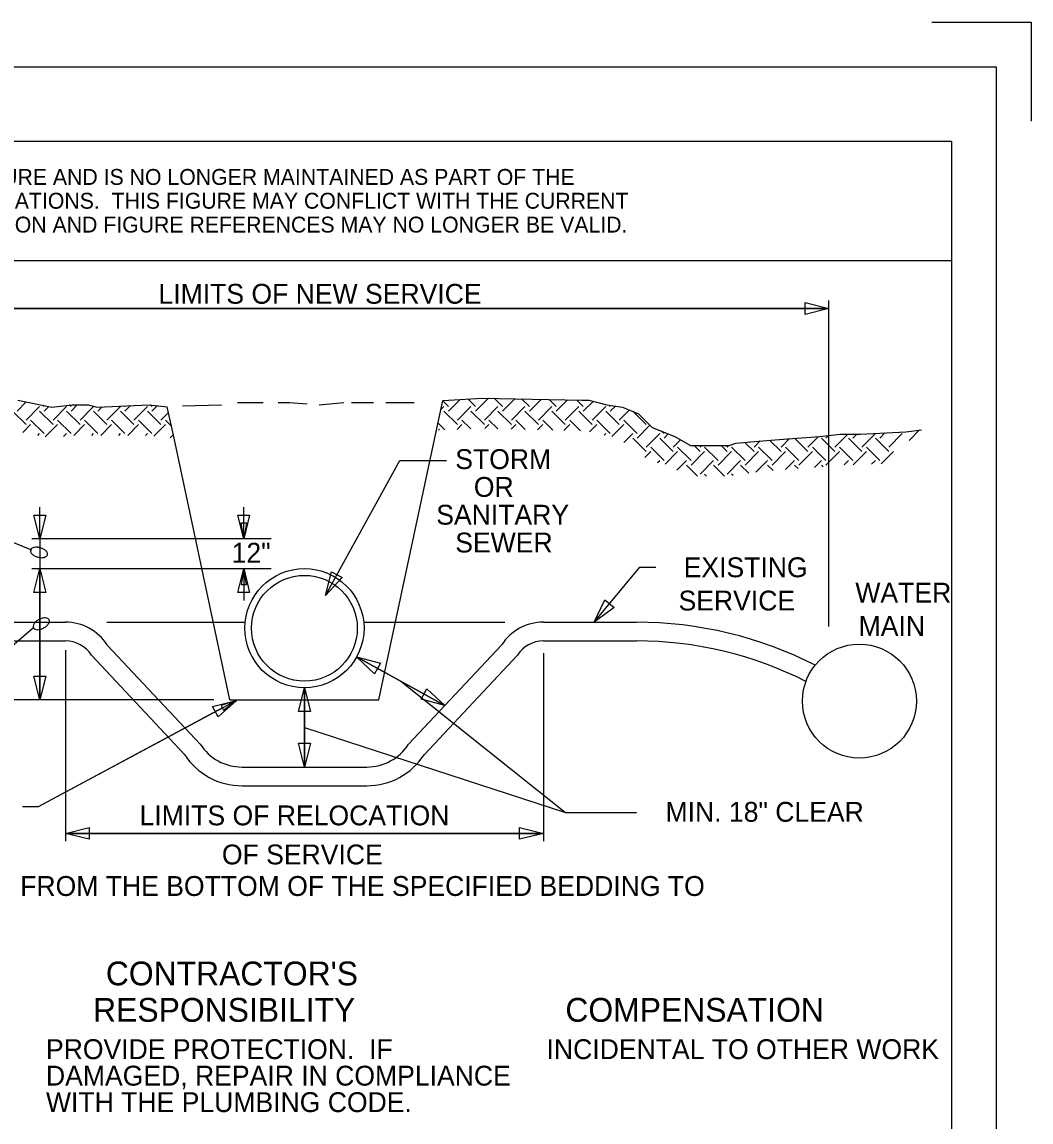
# Model space of a CAD drawing. Extents: x -0.8 to 7.7, y -0.5 to 10.5.
# Drawn here: x 2.62 to 7.7, y 4.96 to 10.5 of the extents above; entities that cross this region are included whole.
import ezdxf

# ---------------------------------------------------------------- set-up
doc = ezdxf.new("R2010")
doc.units = 0
for name, color, linetype in [('Level 1', 7, 'Continuous'), ('Level 3', 7, 'Continuous'), ('Level 4', 7, 'Continuous'), ('Level 5', 7, 'Continuous'), ('Level 63', 7, 'Continuous'), ('Level 8', 7, 'Continuous')]:
    doc.layers.add(name, color=color, linetype=linetype)

msp = doc.modelspace()

# ---------------------------------------------------------------- linework, layer by layer
at = {"layer": 'Level 1'}
for p, q in [((7.2, 10.5), (7.7, 10.5)), ((7.7, 10.5), (7.7, 10)), ((0, 9.9), (7.3, 9.9)), ((0, 9.9), (7.3, 9.9)), ((7.3, 9.9), (7.3, 9.3)), ((0, 9.3), (7.3, 9.3))]:
    msp.add_line(p, q, dxfattribs=at)
at = {"layer": 'Level 3'}
for p, q in [((7.3, 9.9), (7.3, 0)), ((6.682, 7.4567), (6.682, 9.0971)), ((2.5944, 8.541), (2.6406, 8.5872)), ((4.7666, 8.5636), (4.7381, 8.5921)), ((4.7666, 8.541), (4.8253, 8.5997)), ((4.9024, 8.5636), (4.8638, 8.6022)), ((4.9024, 8.541), (4.9677, 8.6063)), ((5.0382, 8.5636), (4.9962, 8.6056)), ((5.0382, 8.541), (5.1005, 8.6033)), ((5.1739, 8.5636), (5.135, 8.6025)), ((5.1739, 8.541), (5.2333, 8.6003)), ((5.3097, 8.5636), (5.2739, 8.5994)), ((5.3097, 8.541), (5.3661, 8.5974)), ((5.4455, 8.5636), (5.4128, 8.5963)), ((5.4455, 8.541), (5.4947, 8.5902)), ((2.6397, 8.4731), (2.5718, 8.541)), ((2.6397, 8.4957), (2.7076, 8.5636)), ((2.7754, 8.4731), (2.7076, 8.541)), ((2.7302, 8.5636), (2.7232, 8.5706)), ((2.7302, 8.541), (2.7537, 8.5645)), ((2.7754, 8.4957), (2.8433, 8.5636)), ((2.9112, 8.4731), (2.8433, 8.541)), ((2.8659, 8.5636), (2.8582, 8.5713)), ((2.8659, 8.541), (2.8977, 8.5728)), ((2.9112, 8.4957), (2.9791, 8.5636)), ((3.047, 8.4731), (2.9791, 8.541)), ((3.0017, 8.541), (3.0234, 8.5626)), ((3.047, 8.4957), (3.1148, 8.5636)), ((3.1827, 8.4731), (3.1148, 8.541)), ((3.1375, 8.541), (3.1652, 8.5687)), ((3.1827, 8.4957), (3.2506, 8.5636)), ((3.3185, 8.4731), (3.2506, 8.541)), ((3.2732, 8.5636), (3.2646, 8.5722)), ((3.2732, 8.541), (3.3005, 8.5683)), ((3.3185, 8.4957), (3.3568, 8.534)), ((4.7288, 8.5484), (4.744, 8.5636)), ((4.8119, 8.4731), (4.744, 8.541)), ((4.8119, 8.4957), (4.8798, 8.5636)), ((4.9477, 8.4731), (4.8798, 8.541)), ((4.9477, 8.4957), (5.0156, 8.5636)), ((5.0834, 8.4731), (5.0156, 8.541)), ((5.0834, 8.4957), (5.1513, 8.5636)), ((5.2192, 8.4731), (5.1513, 8.541)), ((5.2192, 8.4957), (5.2871, 8.5636)), ((5.355, 8.4731), (5.2871, 8.541)), ((5.355, 8.4957), (5.4228, 8.5636)), ((5.4907, 8.4731), (5.4228, 8.541)), ((5.4907, 8.4957), (5.5586, 8.5636)), ((5.6265, 8.4731), (5.5586, 8.541)), ((5.5812, 8.5636), (5.5735, 8.5714)), ((5.5812, 8.541), (5.6069, 8.5667)), ((5.6265, 8.4957), (5.6777, 8.5469)), ((5.7623, 8.4731), (5.6965, 8.5388)), ((2.623, 8.4338), (2.6623, 8.4731)), ((2.7302, 8.4279), (2.6623, 8.4957)), ((2.7361, 8.4111), (2.7981, 8.4731)), ((2.8659, 8.4279), (2.7981, 8.4957)), ((2.8796, 8.4189), (2.9338, 8.4731)), ((3.0017, 8.4279), (2.9338, 8.4957)), ((3.0154, 8.4189), (3.0696, 8.4731)), ((3.1375, 8.4279), (3.0696, 8.4957)), ((3.1512, 8.4189), (3.2054, 8.4731)), ((3.2732, 8.4279), (3.2054, 8.4957)), ((3.2834, 8.4154), (3.3411, 8.4731)), ((3.3715, 8.4654), (3.3411, 8.4957)), ((4.7483, 8.4462), (4.7142, 8.4803)), ((4.8099, 8.4485), (4.8345, 8.4731)), ((4.8793, 8.451), (4.8345, 8.4957)), ((4.95, 8.4528), (4.9703, 8.4731)), ((5.0147, 8.4513), (4.9703, 8.4957)), ((5.0828, 8.4498), (5.1061, 8.4731)), ((5.1536, 8.4482), (5.1061, 8.4957)), ((5.2155, 8.4468), (5.2418, 8.4731)), ((5.2925, 8.4451), (5.2418, 8.4957)), ((5.3483, 8.4439), (5.3776, 8.4731)), ((5.4313, 8.442), (5.3776, 8.4957)), ((5.4763, 8.4361), (5.5134, 8.4731)), ((5.5812, 8.4279), (5.5134, 8.4957)), ((5.5897, 8.4137), (5.6491, 8.4731)), ((5.717, 8.4279), (5.6491, 8.4957)), ((2.6984, 8.4187), (2.7076, 8.4279)), ((2.8288, 8.4133), (2.8433, 8.4279)), ((2.9701, 8.4189), (2.9791, 8.4279)), ((3.1059, 8.4189), (3.1148, 8.4279)), ((3.2417, 8.4189), (3.2506, 8.4279)), ((3.365, 8.4064), (3.3807, 8.4222)), ((4.7159, 8.445), (4.7214, 8.4505)), ((5.55, 8.4193), (5.5586, 8.4279)), ((5.6498, 8.3833), (5.6944, 8.4279)), ((5.717, 8.4052), (5.7812, 8.4695)), ((5.7623, 8.36), (5.8301, 8.4279)), ((5.8528, 8.4279), (5.8416, 8.439)), ((5.8528, 8.4052), (5.8737, 8.4262)), ((6.6674, 8.4052), (6.6804, 8.4183)), ((6.7126, 8.36), (6.7773, 8.4246)), ((6.8031, 8.4052), (6.8225, 8.4246)), ((6.8484, 8.36), (6.9169, 8.4285)), ((6.9389, 8.4052), (6.9646, 8.431)), ((6.9841, 8.36), (7.052, 8.4279)), ((7.086, 8.3939), (7.1381, 8.446)), ((2.8542, 8.4161), (2.8546, 8.4165)), ((2.855, 8.4162), (2.8546, 8.4165)), ((5.7623, 8.3373), (5.6944, 8.4052)), ((5.898, 8.3373), (5.8301, 8.4052)), ((5.898, 8.36), (5.9349, 8.3969)), ((6.0338, 8.3373), (6.0032, 8.3679)), ((6.0338, 8.36), (6.0418, 8.3679)), ((6.1695, 8.3373), (6.139, 8.3679)), ((6.1695, 8.36), (6.1775, 8.3679)), ((6.3053, 8.3373), (6.259, 8.3836)), ((6.3053, 8.36), (6.3364, 8.3911)), ((6.4411, 8.3373), (6.3836, 8.3948)), ((6.4411, 8.36), (6.4838, 8.4027)), ((6.5768, 8.3373), (6.5097, 8.4045)), ((6.5768, 8.36), (6.6298, 8.413)), ((6.7126, 8.3373), (6.6447, 8.4052)), ((6.8484, 8.3373), (6.7805, 8.4052)), ((6.9841, 8.3373), (6.9163, 8.4052)), ((5.7553, 8.3078), (5.7849, 8.3373)), ((5.8528, 8.2921), (5.7849, 8.36)), ((5.8572, 8.2739), (5.9206, 8.3373)), ((5.9885, 8.2921), (5.9206, 8.36)), ((5.9885, 8.2695), (6.0564, 8.3373)), ((6.1243, 8.2921), (6.0564, 8.36)), ((6.1243, 8.2695), (6.1922, 8.3373)), ((6.2601, 8.2921), (6.1922, 8.36)), ((6.2601, 8.2695), (6.3279, 8.3373)), ((6.3958, 8.2921), (6.3279, 8.36)), ((6.3958, 8.2695), (6.4637, 8.3373)), ((6.5316, 8.2921), (6.4637, 8.36)), ((6.5316, 8.2695), (6.5995, 8.3373)), ((6.6674, 8.2921), (6.5995, 8.36)), ((6.6674, 8.2695), (6.7352, 8.3373)), ((6.8031, 8.2921), (6.7352, 8.36)), ((6.8044, 8.2708), (6.871, 8.3373)), ((6.9389, 8.2921), (6.871, 8.36)), ((6.9453, 8.2759), (7.0068, 8.3373)), ((5.82, 8.282), (5.8301, 8.2921)), ((5.917, 8.2432), (5.9659, 8.2921)), ((6.0213, 8.2141), (5.9659, 8.2695)), ((6.0338, 8.2242), (6.1017, 8.2921)), ((6.1571, 8.2141), (6.1017, 8.2695)), ((6.1695, 8.2242), (6.2374, 8.2921)), ((6.2788, 8.2281), (6.2374, 8.2695)), ((6.3143, 8.2332), (6.3732, 8.2921)), ((6.4008, 8.2418), (6.3732, 8.2695)), ((6.4637, 8.2468), (6.509, 8.2921)), ((6.5269, 8.2515), (6.509, 8.2695)), ((6.61, 8.2573), (6.6447, 8.2921)), ((6.6536, 8.2605), (6.6447, 8.2695)), ((6.7592, 8.2708), (6.7805, 8.2921)), ((6.8976, 8.2735), (6.9163, 8.2921)), ((6.0665, 8.2141), (6.0564, 8.2242)), ((6.1995, 8.2169), (6.1922, 8.2242)), ((3.7355, 7.9778), (3.7355, 8.0578)), ((2.6682, 7.8403), (2.4481, 7.9301)), ((3.8746, 7.8978), (2.6684, 7.8978)), ((3.8746, 7.7478), (2.6684, 7.7478)), ((3.7355, 7.6678), (3.7355, 7.5878)), ((2.677, 7.4499), (2.1128, 6.9654)), ((2.8381, 7.3376), (2.8381, 6.3752)), ((5.2444, 7.3231), (5.2444, 6.3752)), ((3.5855, 7.0867), (2.5522, 7.0867)), ((3.628, 7.0468), (2.7011, 6.549)), ((2.7011, 6.549), (2.6211, 6.549))]:
    msp.add_line(p, q, dxfattribs=at)
msp.add_lwpolyline([(4.1466, 7.6131), (4.5211, 8.2928), (4.7563, 8.2928)], dxfattribs=at)
for points in [[(3.7221, 7.9778), (3.7488, 7.9778), (3.7355, 7.8978)], [(3.7221, 7.6678), (3.7488, 7.6678), (3.7355, 7.7478)], [(4.2308, 7.7038), (4.1466, 7.6131), (4.1783, 7.7327)], [(3.6217, 7.0585), (3.6343, 7.035), (3.6985, 7.0846)]]:
    msp.add_lwpolyline(points, close=True, dxfattribs=at)
for centre, radius, start, end in [((2.6758, 7.8377), 0.0141, 164.1874, 201.088), ((2.6758, 7.8377), 0.0141, 127.2868, 164.1874), ((2.6925, 7.8442), 0.032, 201.088, 225.3033), ((2.6867, 7.8235), 0.032, 103.0715, 127.2868), ((2.7064, 7.8582), 0.0517, 225.3033, 241.3158), ((2.6911, 7.8042), 0.0517, 87.059, 103.0715), ((2.7199, 7.8829), 0.0799, 241.3158, 254.1874), ((2.6897, 7.7761), 0.0799, 74.1874, 87.059), ((2.6897, 7.7761), 0.0799, 61.3158, 74.1874), ((2.7032, 7.8008), 0.0517, 45.3033, 61.3158), ((2.7229, 7.8356), 0.032, 283.0715, 307.2868), ((2.7171, 7.8149), 0.032, 21.088, 45.3033), ((2.7338, 7.8213), 0.0141, 307.2868, 344.1874), ((2.7338, 7.8213), 0.0141, 344.1874, 21.088), ((2.7199, 7.8829), 0.0799, 254.1874, 267.059), ((2.7185, 7.8548), 0.0517, 267.059, 283.0715), ((2.7236, 7.4425), 0.0517, 130.211, 146.2236), ((2.7418, 7.421), 0.0799, 117.3395, 130.211), ((2.7418, 7.421), 0.0799, 104.4679, 117.3395), ((2.7348, 7.4483), 0.0517, 88.4554, 104.4679), ((2.7353, 7.468), 0.032, 64.2401, 88.4554), ((2.7431, 7.4841), 0.0141, 27.3395, 64.2401), ((2.7254, 7.4871), 0.032, 326.2236, 350.4388), ((2.7431, 7.4841), 0.0141, 350.4388, 27.3395), ((2.6895, 7.4564), 0.0141, 170.4388, 207.3395), ((2.7072, 7.4535), 0.032, 146.2236, 170.4388), ((2.6895, 7.4564), 0.0141, 207.3395, 244.2401), ((2.6973, 7.4726), 0.032, 244.2401, 268.4554), ((2.6978, 7.4923), 0.0517, 268.4554, 284.4679), ((2.6908, 7.5196), 0.0799, 284.4679, 297.3395), ((2.6908, 7.5196), 0.0799, 297.3395, 310.211), ((2.709, 7.4981), 0.0517, 310.211, 326.2236)]:
    msp.add_arc(centre, radius, start, end, dxfattribs=at)
at = {"layer": 'Level 4'}
for p, q in [((1.8067, 7.4782), (2.8381, 7.4782)), ((3.0469, 7.4782), (3.7428, 7.4782)), ((4.3397, 7.4782), (5.0502, 7.4782)), ((5.2444, 7.4782), (5.7126, 7.4782)), ((1.8067, 7.384), (2.8381, 7.384)), ((5.2444, 7.384), (5.7126, 7.384)), ((2.9691, 7.3125), (3.4375, 6.8127)), ((3.0484, 7.3635), (3.5167, 6.8636)), ((5.0341, 7.3635), (4.5658, 6.8636)), ((5.1134, 7.3125), (4.6451, 6.8127)), ((3.727, 6.7489), (4.3555, 6.7489)), ((3.727, 6.6546), (4.3555, 6.6546))]:
    msp.add_line(p, q, dxfattribs=at)
for centre, radius, start, end in [((2.8381, 7.2283), 0.25, 32.7488, 90), ((5.2444, 7.2283), 0.25, 90, 147.2512), ((5.7126, 5.4959), 1.9824, 62.978, 90), ((2.8381, 7.2283), 0.1557, 32.7488, 90), ((5.2444, 7.2283), 0.1557, 90, 147.2512), ((5.7126, 5.4959), 1.8881, 63.1084, 90), ((3.727, 6.999), 0.3443, 212.7488, 270), ((3.727, 6.999), 0.25, 212.7488, 270), ((4.3555, 6.999), 0.25, 270, 327.2512), ((4.3555, 6.999), 0.3443, 270, 327.2512)]:
    msp.add_arc(centre, radius, start, end, dxfattribs=at)
at = {"layer": 'Level 5'}
for p, q in [((1.685, 9.0571), (6.682, 9.0571)), ((6.682, 9.0571), (1.685, 9.0571))]:
    msp.add_line(p, q, dxfattribs=at)
msp.add_lwpolyline([(6.562, 9.0871), (6.682, 9.0571), (6.562, 9.0271)], close=True, dxfattribs=at)
at = {"layer": 'Level 63'}
for p, q in [((2.5977, 8.5957), (2.7688, 8.5615)), ((3.704, 8.5844), (3.7044, 8.5845)), ((3.7044, 8.5845), (3.8296, 8.5845)), ((3.8296, 8.5845), (3.8335, 8.5845)), ((3.9098, 8.5845), (3.9665, 8.5845)), ((3.9665, 8.5845), (4.0554, 8.5775)), ((4.1151, 8.5728), (4.2402, 8.5845)), ((4.2779, 8.5845), (4.3888, 8.5845)), ((4.4504, 8.5845), (4.5942, 8.5845)), ((4.7066, 8.4447), (4.7385, 8.594)), ((4.7385, 8.594), (4.9363, 8.607)), ((4.8006, 8.5976), (4.8001, 8.598)), ((4.9363, 8.607), (5.4384, 8.5957)), ((5.3436, 8.5976), (5.3433, 8.5979)), ((5.4384, 8.5957), (5.4726, 8.5957)), ((5.4726, 8.5957), (5.5635, 8.5728)), ((2.7688, 8.5615), (2.8715, 8.5728)), ((2.8715, 8.5728), (2.9516, 8.5728)), ((2.9516, 8.5728), (2.9971, 8.5615)), ((2.9971, 8.5615), (3.2596, 8.5728)), ((3.1375, 8.5636), (3.1337, 8.5674)), ((3.2596, 8.5728), (3.3507, 8.5628)), ((3.3846, 8.4043), (3.3507, 8.5628)), ((3.4268, 8.5669), (3.6245, 8.5731)), ((5.5635, 8.5728), (5.6437, 8.5615)), ((5.6437, 8.5615), (5.7234, 8.5273)), ((5.7234, 8.5273), (5.7576, 8.4931)), ((5.7576, 8.4931), (5.7918, 8.4589)), ((4.4163, 7.0867), (4.7066, 8.4447)), ((5.7918, 8.4589), (5.9057, 8.4134)), ((6.6361, 8.4134), (6.7387, 8.4246)), ((6.7387, 8.4246), (6.8414, 8.4246)), ((6.8414, 8.4246), (7.0697, 8.4364)), ((7.0697, 8.4364), (7.1494, 8.4476)), ((3.6663, 7.0867), (3.3846, 8.4043)), ((5.9057, 8.4134), (5.9859, 8.3679)), ((5.9859, 8.3679), (6.0886, 8.3679)), ((6.0886, 8.3679), (6.18, 8.3679)), ((6.18, 8.3679), (6.2142, 8.3792)), ((6.2142, 8.3792), (6.3281, 8.3904)), ((6.2827, 8.3826), (6.2864, 8.3863)), ((6.3281, 8.3904), (6.4762, 8.4022)), ((6.4762, 8.4022), (6.6361, 8.4134)), ((6.5316, 8.4052), (6.5325, 8.4061)), ((3.6663, 7.0867), (4.4163, 7.0867))]:
    msp.add_line(p, q, dxfattribs=at)
msp.add_lwpolyline([(-0.6254, -0.2738), (-0.6254, 10.2741), (7.5253, 10.2741), (7.5253, -0.2738)], close=True, dxfattribs=at)
for centre, radius in [((4.0413, 7.4479), 0.3), ((4.0413, 7.4479), 0.2663), ((6.8359, 7.081), 0.2868)]:
    msp.add_circle(centre, radius, dxfattribs=at)
at = {"layer": 'Level 8'}
for p, q in [((2.7084, 7.8979), (2.7084, 8.0579)), ((3.7355, 7.8979), (3.7355, 8.0579)), ((2.7084, 7.8979), (2.7084, 7.7479)), ((2.7084, 7.7479), (2.7084, 7.0868)), ((2.7084, 7.0868), (2.7084, 7.7479)), ((3.7355, 7.7479), (3.7355, 7.5879)), ((4.3041, 7.3032), (4.7485, 7.0587)), ((4.7485, 7.0587), (4.3041, 7.3032)), ((4.0413, 7.1479), (4.0413, 6.749)), ((4.0413, 6.749), (4.0413, 7.1479)), ((4.5263, 7.1809), (5.3559, 6.5194)), ((2.8381, 6.4153), (5.2444, 6.4153)), ((5.2444, 6.4153), (2.8381, 6.4153))]:
    msp.add_line(p, q, dxfattribs=at)
for points in [[(2.7384, 8.0179), (2.7084, 7.8979), (2.6784, 8.0179)], [(3.7655, 8.0179), (3.7355, 7.8979), (3.7055, 8.0179)], [(2.6784, 7.6279), (2.7084, 7.7479), (2.7384, 7.6279)], [(3.7055, 7.6279), (3.7355, 7.7479), (3.7655, 7.6279)], [(5.6003, 7.552), (5.5003, 7.4793), (5.5543, 7.5905)], [(4.3948, 7.219), (4.3041, 7.3032), (4.4237, 7.2716)], [(2.7384, 7.2068), (2.7084, 7.0868), (2.6784, 7.2068)], [(4.0113, 7.0279), (4.0413, 7.1479), (4.0713, 7.0279)], [(4.6578, 7.1428), (4.7485, 7.0587), (4.6289, 7.0902)], [(3.5786, 7.0543), (3.6985, 7.0847), (3.607, 7.0015)], [(4.0713, 6.869), (4.0413, 6.749), (4.0113, 6.869)], [(2.9581, 6.3853), (2.8381, 6.4153), (2.9581, 6.4453)], [(5.1244, 6.4453), (5.2444, 6.4153), (5.1244, 6.3853)]]:
    msp.add_lwpolyline(points, close=True, dxfattribs=at)
for points in [[(5.5003, 7.4793), (5.7309, 7.7547), (5.8109, 7.7547)], [(3.6985, 7.0847), (2.7011, 6.5491), (2.6211, 6.5491)], [(4.0413, 6.9484), (5.3559, 6.5194), (5.7133, 6.5194)]]:
    msp.add_lwpolyline(points, dxfattribs=at)

# ---------------------------------------------------------------- texts
at = {"layer": 'Level 1'}
for s, p in [('THIS IS AN ARCHIVED FIGURE AND IS NO LONGER MAINTAINED AS PART OF THE ', (1.1757, 9.68)), ('SUDAS STANDARD SPECIFICATIONS.  THIS FIGURE MAY CONFLICT WITH THE CURRENT ', (1.073, 9.56)), ('SPECIFICATIONS, AND SECTION AND FIGURE REFERENCES MAY NO LONGER BE VALID.  ', (1.061, 9.44))]:
    msp.add_text(s, height=0.08, dxfattribs=at).set_placement(p)
at = {"layer": 'Level 3'}
for s, p in [('LIMITS OF NEW SERVICE', (3.3063, 9.0816)), ('STORM', (4.8008, 8.2494)), ('OR ', (4.8943, 8.1093)), ('SANITARY', (4.7051, 7.9693)), ('SEWER', (4.8008, 7.8293)), ('12"', (3.6747, 7.778)), ('EXISTING', (5.9509, 7.7046)), ('SERVICE', (5.9251, 7.5372)), ('LIMITS OF RELOCATION', (3.2112, 6.4556)), ('MIN. 18" CLEAR', (5.8595, 6.4735)), ('OF SERVICE', (3.6257, 6.259)), ('ZONE OF CONFLICT DEFINED-AREA FROM THE BOTTOM OF THE SPECIFIED BEDDING TO ', (0.24, 6.1002)), ('PROVIDE PROTECTION.  IF', (2.7398, 5.2787)), ('INCIDENTAL TO OTHER WORK', (5.2606, 5.2787)), ('DAMAGED, REPAIR IN COMPLIANCE', (2.7398, 5.1453)), ('WITH THE PLUMBING CODE.', (2.7398, 5.012))]:
    msp.add_text(s, height=0.1, dxfattribs=at).set_placement(p)
at = {"layer": 'Level 63'}
for s, height, p in [('WATER', 0.1, (6.8155, 7.5768)), ('MAIN', 0.1, (6.8321, 7.4091)), ("CONTRACTOR'S", 0.12, (3.0412, 5.6499)), ('RESPONSIBILITY', 0.12, (2.9772, 5.4666)), ('COMPENSATION', 0.12, (5.3553, 5.4666))]:
    msp.add_text(s, height=height, dxfattribs=at).set_placement(p)

doc.saveas('drawing.dxf')
